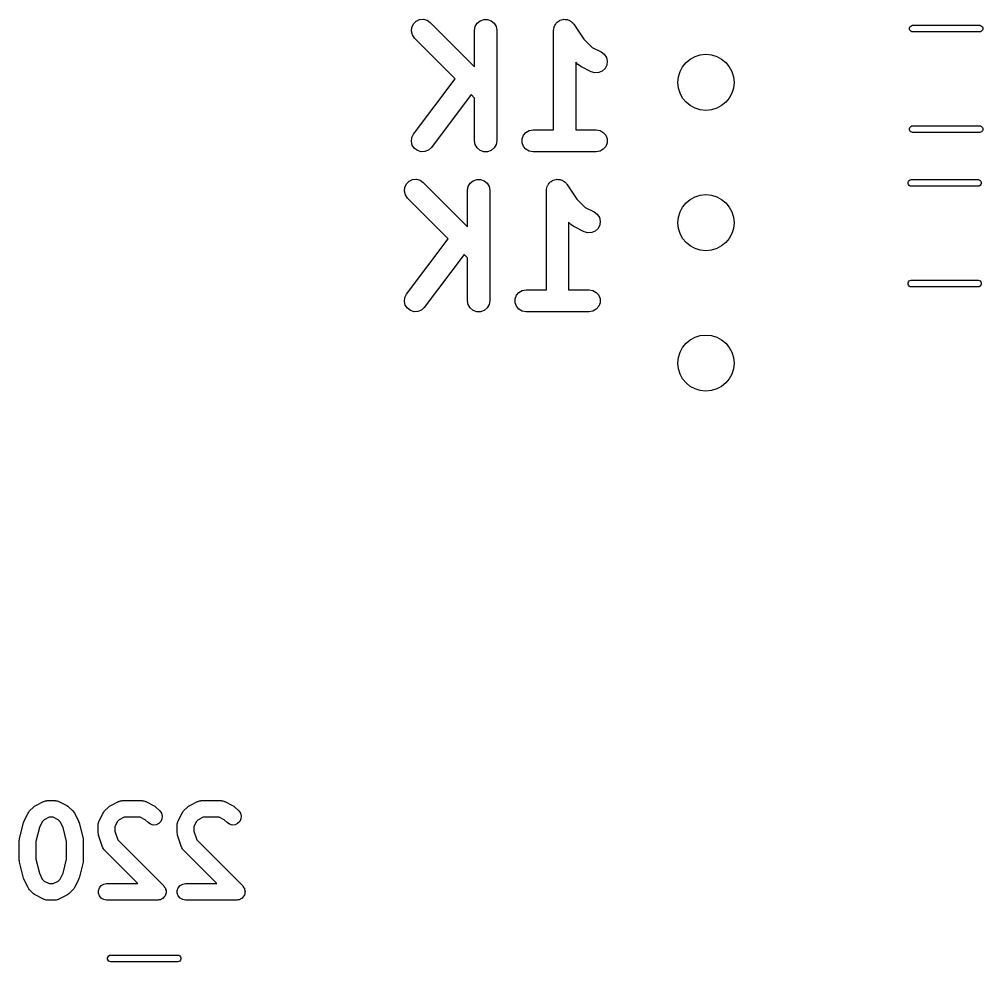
# Model space of a CAD drawing. Extents: x 81 to 161, y -172 to -32.
# Drawn here: x 127.03 to 144.45, y -117.64 to -100.58 of the extents above; entities that cross this region are included whole.
import ezdxf

# ---------------------------------------------------------------- set-up
doc = ezdxf.new("R2010")
doc.units = 0
doc.header["$MEASUREMENT"] = 0
doc.layers.add('BLACK', color=7, linetype='CONTINUOUS')

msp = doc.modelspace()

# ---------------------------------------------------------------- linework, layer by layer
at = {"layer": 'BLACK', "linetype": 'CONTINUOUS'}
for p, q in [((134.119, -100.802), (134.125, -100.733)), ((134.125, -100.733), (134.155, -100.67)), ((134.155, -100.67), (134.204, -100.621)), ((134.204, -100.621), (134.267, -100.592)), ((134.267, -100.592), (134.336, -100.586)), ((134.336, -100.586), (134.403, -100.603)), ((134.403, -100.603), (134.46, -100.643)), ((134.46, -100.643), (135.261, -101.445)), ((135.261, -100.785), (135.273, -100.716)), ((135.273, -100.716), (135.308, -100.656)), ((135.308, -100.656), (135.361, -100.612)), ((135.361, -100.612), (135.427, -100.588)), ((135.427, -100.588), (135.496, -100.588)), ((135.496, -100.588), (135.561, -100.612)), ((135.561, -100.612), (135.615, -100.656)), ((135.615, -100.656), (135.649, -100.716)), ((135.649, -100.716), (135.661, -100.785)), ((136.698, -100.74), (136.702, -100.716)), ((136.702, -100.716), (136.708, -100.707)), ((136.708, -100.707), (136.711, -100.696)), ((136.711, -100.696), (136.725, -100.677)), ((136.725, -100.677), (136.737, -100.656)), ((136.737, -100.656), (136.745, -100.649)), ((136.745, -100.649), (136.752, -100.64)), ((136.752, -100.64), (136.772, -100.627)), ((136.772, -100.627), (136.79, -100.612)), ((136.79, -100.612), (136.8, -100.608)), ((136.8, -100.608), (136.81, -100.602)), ((136.81, -100.602), (136.833, -100.596)), ((136.833, -100.596), (136.855, -100.588)), ((136.855, -100.588), (136.866, -100.588)), ((136.866, -100.588), (136.877, -100.585)), ((136.877, -100.585), (136.901, -100.588)), ((136.901, -100.588), (136.925, -100.588)), ((136.925, -100.588), (136.935, -100.592)), ((136.935, -100.592), (136.946, -100.593)), ((136.946, -100.593), (136.968, -100.603)), ((136.968, -100.603), (136.99, -100.612)), ((136.99, -100.612), (136.998, -100.619)), ((136.998, -100.619), (137.008, -100.624)), ((137.008, -100.624), (137.025, -100.641)), ((137.025, -100.641), (137.043, -100.656)), ((137.043, -100.656), (137.049, -100.666)), ((137.049, -100.666), (137.056, -100.674)), ((137.056, -100.674), (137.236, -100.943)), ((143.129, -100.743), (143.136, -100.723)), ((143.136, -100.723), (143.15, -100.707)), ((143.15, -100.707), (143.168, -100.696)), ((143.168, -100.696), (143.184, -100.694)), ((143.184, -100.694), (144.398, -100.694)), ((144.398, -100.694), (144.414, -100.696)), ((144.414, -100.696), (144.432, -100.707)), ((144.432, -100.707), (144.446, -100.723)), ((144.446, -100.723), (144.453, -100.743)), ((134.137, -100.869), (134.119, -100.802)), ((134.177, -100.926), (134.137, -100.869)), ((135.261, -101.445), (135.261, -100.785)), ((135.661, -100.785), (135.661, -102.785)), ((136.69, -100.785), (136.692, -100.774)), ((136.69, -102.585), (136.69, -100.785)), ((136.691, -100.763), (136.698, -100.74)), ((136.692, -100.774), (136.691, -100.763)), ((143.129, -100.764), (143.129, -100.743)), ((143.136, -100.784), (143.129, -100.764)), ((143.15, -100.8), (143.136, -100.784)), ((143.168, -100.811), (143.15, -100.8)), ((143.184, -100.813), (143.168, -100.811)), ((144.398, -100.813), (143.184, -100.813)), ((144.414, -100.811), (144.398, -100.813)), ((144.432, -100.8), (144.414, -100.811)), ((144.446, -100.784), (144.432, -100.8)), ((144.453, -100.764), (144.446, -100.784)), ((144.453, -100.743), (144.453, -100.764)), ((134.912, -101.661), (134.177, -100.926)), ((137.236, -100.943), (137.389, -101.097)), ((137.389, -101.097), (137.551, -101.177)), ((137.551, -101.177), (137.607, -101.219)), ((137.607, -101.219), (137.645, -101.277)), ((137.13, -101.402), (137.09, -101.363)), ((137.09, -101.363), (137.09, -102.585)), ((137.156, -101.421), (137.13, -101.402)), ((137.182, -101.44), (137.156, -101.421)), ((137.653, -101.413), (137.622, -101.475)), ((137.645, -101.277), (137.661, -101.344)), ((137.661, -101.344), (137.653, -101.413)), ((137.372, -101.535), (137.182, -101.44)), ((137.439, -101.555), (137.372, -101.535)), ((137.508, -101.551), (137.439, -101.555)), ((137.572, -101.523), (137.508, -101.551)), ((137.622, -101.475), (137.572, -101.523)), ((134.159, -102.665), (134.912, -101.661)), ((135.197, -101.946), (134.479, -102.905)), ((135.261, -102.01), (135.197, -101.946)), ((135.261, -102.785), (135.261, -102.01)), ((136.145, -102.685), (136.19, -102.632)), ((136.19, -102.632), (136.25, -102.597)), ((136.25, -102.597), (136.319, -102.585)), ((136.319, -102.585), (136.69, -102.585)), ((137.09, -102.585), (137.461, -102.585)), ((137.461, -102.585), (137.53, -102.597)), ((137.53, -102.597), (137.59, -102.632)), ((137.59, -102.632), (137.635, -102.685)), ((143.129, -102.563), (143.136, -102.543)), ((143.129, -102.584), (143.129, -102.563)), ((143.136, -102.604), (143.129, -102.584)), ((143.136, -102.543), (143.15, -102.527)), ((143.15, -102.62), (143.136, -102.604)), ((143.15, -102.527), (143.168, -102.516)), ((143.168, -102.631), (143.15, -102.62)), ((143.168, -102.516), (143.184, -102.513)), ((143.184, -102.633), (143.168, -102.631)), ((143.184, -102.513), (144.398, -102.513)), ((144.398, -102.633), (143.184, -102.633)), ((144.398, -102.513), (144.414, -102.516)), ((144.414, -102.631), (144.398, -102.633)), ((144.414, -102.516), (144.432, -102.527)), ((144.432, -102.62), (144.414, -102.631)), ((144.432, -102.527), (144.446, -102.543)), ((144.446, -102.604), (144.432, -102.62)), ((144.446, -102.543), (144.453, -102.563)), ((144.453, -102.584), (144.446, -102.604)), ((144.453, -102.563), (144.453, -102.584)), ((134.119, -102.796), (134.127, -102.727)), ((134.135, -102.863), (134.119, -102.796)), ((134.127, -102.727), (134.159, -102.665)), ((135.273, -102.853), (135.261, -102.785)), ((135.661, -102.785), (135.649, -102.853)), ((136.122, -102.75), (136.145, -102.685)), ((136.122, -102.819), (136.122, -102.75)), ((136.145, -102.885), (136.122, -102.819)), ((137.635, -102.685), (137.658, -102.75)), ((137.658, -102.819), (137.635, -102.885)), ((137.658, -102.75), (137.658, -102.819)), ((134.173, -102.921), (134.135, -102.863)), ((134.228, -102.963), (134.173, -102.921)), ((134.295, -102.983), (134.228, -102.963)), ((134.364, -102.98), (134.295, -102.983)), ((134.428, -102.952), (134.364, -102.98)), ((134.479, -102.905), (134.428, -102.952)), ((135.308, -102.913), (135.273, -102.853)), ((135.361, -102.958), (135.308, -102.913)), ((135.427, -102.982), (135.361, -102.958)), ((135.496, -102.982), (135.427, -102.982)), ((135.561, -102.958), (135.496, -102.982)), ((135.615, -102.913), (135.561, -102.958)), ((135.649, -102.853), (135.615, -102.913)), ((136.19, -102.938), (136.145, -102.885)), ((136.25, -102.973), (136.19, -102.938)), ((136.319, -102.985), (136.25, -102.973)), ((137.461, -102.985), (136.319, -102.985)), ((137.53, -102.973), (137.461, -102.985)), ((137.59, -102.938), (137.53, -102.973)), ((137.635, -102.885), (137.59, -102.938)), ((134.028, -103.565), (134.077, -103.516)), ((134.077, -103.516), (134.14, -103.487)), ((134.14, -103.487), (134.209, -103.481)), ((134.209, -103.481), (134.276, -103.498)), ((134.276, -103.498), (134.333, -103.538)), ((135.181, -103.551), (135.234, -103.507)), ((135.234, -103.507), (135.3, -103.483)), ((135.3, -103.483), (135.369, -103.483)), ((135.369, -103.483), (135.434, -103.507)), ((135.434, -103.507), (135.488, -103.551)), ((136.625, -103.535), (136.645, -103.522)), ((136.645, -103.522), (136.663, -103.507)), ((136.663, -103.507), (136.673, -103.503)), ((136.673, -103.503), (136.683, -103.497)), ((136.683, -103.497), (136.706, -103.491)), ((136.706, -103.491), (136.728, -103.483)), ((136.728, -103.483), (136.739, -103.483)), ((136.739, -103.483), (136.75, -103.48)), ((136.75, -103.48), (136.774, -103.483)), ((136.774, -103.483), (136.798, -103.483)), ((136.798, -103.483), (136.808, -103.487)), ((136.808, -103.487), (136.819, -103.488)), ((136.819, -103.488), (136.841, -103.498)), ((136.841, -103.498), (136.863, -103.507)), ((136.863, -103.507), (136.871, -103.514)), ((136.871, -103.514), (136.881, -103.519)), ((136.881, -103.519), (136.898, -103.536)), ((143.102, -103.537), (143.109, -103.517)), ((143.109, -103.517), (143.123, -103.501)), ((143.123, -103.501), (143.141, -103.49)), ((143.141, -103.49), (143.157, -103.487)), ((143.157, -103.487), (144.371, -103.487)), ((144.371, -103.487), (144.387, -103.49)), ((144.387, -103.49), (144.405, -103.501)), ((144.405, -103.501), (144.419, -103.517)), ((144.419, -103.517), (144.426, -103.537)), ((133.992, -103.697), (133.998, -103.628)), ((133.998, -103.628), (134.028, -103.565)), ((134.333, -103.538), (135.134, -104.34)), ((135.134, -103.68), (135.146, -103.611)), ((135.134, -104.34), (135.134, -103.68)), ((135.146, -103.611), (135.181, -103.551)), ((135.488, -103.551), (135.522, -103.611)), ((135.522, -103.611), (135.534, -103.68)), ((135.534, -103.68), (135.534, -105.68)), ((136.563, -103.68), (136.565, -103.669)), ((136.563, -105.48), (136.563, -103.68)), ((136.564, -103.658), (136.571, -103.635)), ((136.565, -103.669), (136.564, -103.658)), ((136.571, -103.635), (136.575, -103.611)), ((136.575, -103.611), (136.581, -103.602)), ((136.581, -103.602), (136.584, -103.591)), ((136.584, -103.591), (136.598, -103.572)), ((136.598, -103.572), (136.61, -103.551)), ((136.61, -103.551), (136.618, -103.544)), ((136.618, -103.544), (136.625, -103.535)), ((136.898, -103.536), (136.916, -103.551)), ((136.916, -103.551), (136.922, -103.561)), ((136.922, -103.561), (136.929, -103.569)), ((136.929, -103.569), (137.109, -103.838)), ((143.102, -103.558), (143.102, -103.537)), ((143.109, -103.578), (143.102, -103.558)), ((143.123, -103.594), (143.109, -103.578)), ((143.141, -103.605), (143.123, -103.594)), ((143.157, -103.608), (143.141, -103.605)), ((144.371, -103.608), (143.157, -103.608)), ((144.387, -103.605), (144.371, -103.608)), ((144.405, -103.594), (144.387, -103.605)), ((144.419, -103.578), (144.405, -103.594)), ((144.426, -103.558), (144.419, -103.578)), ((144.426, -103.537), (144.426, -103.558)), ((134.01, -103.764), (133.992, -103.697)), ((134.05, -103.821), (134.01, -103.764)), ((134.785, -104.556), (134.05, -103.821)), ((137.109, -103.838), (137.262, -103.992)), ((137.262, -103.992), (137.424, -104.072)), ((137.424, -104.072), (137.48, -104.114)), ((137.48, -104.114), (137.518, -104.172)), ((137.518, -104.172), (137.534, -104.239)), ((137.003, -104.297), (136.963, -104.258)), ((136.963, -104.258), (136.963, -105.48)), ((137.029, -104.316), (137.003, -104.297)), ((137.055, -104.335), (137.029, -104.316)), ((137.245, -104.43), (137.055, -104.335)), ((137.495, -104.37), (137.445, -104.418)), ((137.526, -104.308), (137.495, -104.37)), ((137.534, -104.239), (137.526, -104.308)), ((134.032, -105.56), (134.785, -104.556)), ((137.312, -104.45), (137.245, -104.43)), ((137.381, -104.446), (137.312, -104.45)), ((137.445, -104.418), (137.381, -104.446)), ((135.07, -104.841), (134.352, -105.8)), ((135.134, -104.905), (135.07, -104.841)), ((135.134, -105.68), (135.134, -104.905)), ((143.102, -105.357), (143.109, -105.337)), ((143.102, -105.378), (143.102, -105.357)), ((143.109, -105.398), (143.102, -105.378)), ((143.109, -105.337), (143.123, -105.321)), ((143.123, -105.414), (143.109, -105.398)), ((143.123, -105.321), (143.141, -105.31)), ((143.141, -105.425), (143.123, -105.414)), ((143.141, -105.31), (143.157, -105.307)), ((143.157, -105.427), (143.141, -105.425)), ((143.157, -105.307), (144.371, -105.307)), ((144.371, -105.427), (143.157, -105.427)), ((144.371, -105.307), (144.387, -105.31)), ((144.387, -105.425), (144.371, -105.427)), ((144.387, -105.31), (144.405, -105.321)), ((144.405, -105.414), (144.387, -105.425)), ((144.405, -105.321), (144.419, -105.337)), ((144.419, -105.398), (144.405, -105.414)), ((144.419, -105.337), (144.426, -105.357)), ((144.426, -105.378), (144.419, -105.398)), ((144.426, -105.357), (144.426, -105.378)), ((134, -105.622), (134.032, -105.56)), ((135.995, -105.645), (136.018, -105.58)), ((136.018, -105.58), (136.063, -105.527)), ((136.063, -105.527), (136.123, -105.492)), ((136.123, -105.492), (136.192, -105.48)), ((136.192, -105.48), (136.563, -105.48)), ((136.963, -105.48), (137.334, -105.48)), ((137.334, -105.48), (137.403, -105.492)), ((137.403, -105.492), (137.463, -105.527)), ((137.463, -105.527), (137.508, -105.58)), ((137.508, -105.58), (137.531, -105.645)), ((133.992, -105.691), (134, -105.622)), ((134.008, -105.758), (133.992, -105.691)), ((134.046, -105.816), (134.008, -105.758)), ((135.146, -105.748), (135.134, -105.68)), ((135.181, -105.808), (135.146, -105.748)), ((135.522, -105.748), (135.488, -105.808)), ((135.534, -105.68), (135.522, -105.748)), ((135.995, -105.714), (135.995, -105.645)), ((136.018, -105.78), (135.995, -105.714)), ((136.063, -105.833), (136.018, -105.78)), ((137.508, -105.78), (137.463, -105.833)), ((137.531, -105.714), (137.508, -105.78)), ((137.531, -105.645), (137.531, -105.714)), ((134.101, -105.858), (134.046, -105.816)), ((134.168, -105.878), (134.101, -105.858)), ((134.237, -105.875), (134.168, -105.878)), ((134.301, -105.847), (134.237, -105.875)), ((134.352, -105.8), (134.301, -105.847)), ((135.234, -105.853), (135.181, -105.808)), ((135.3, -105.877), (135.234, -105.853)), ((135.369, -105.877), (135.3, -105.877)), ((135.434, -105.853), (135.369, -105.877)), ((135.488, -105.808), (135.434, -105.853)), ((136.123, -105.868), (136.063, -105.833)), ((136.192, -105.88), (136.123, -105.868)), ((137.334, -105.88), (136.192, -105.88)), ((137.403, -105.868), (137.334, -105.88)), ((137.463, -105.833), (137.403, -105.868)), ((127.212, -114.912), (127.283, -114.841)), ((127.283, -114.841), (127.303, -114.827)), ((127.303, -114.827), (127.322, -114.813)), ((127.322, -114.813), (127.465, -114.741)), ((127.465, -114.741), (127.473, -114.739)), ((127.473, -114.739), (127.481, -114.735)), ((127.481, -114.735), (127.498, -114.732)), ((127.498, -114.732), (127.515, -114.727)), ((127.515, -114.727), (127.523, -114.727)), ((127.523, -114.727), (127.532, -114.726)), ((127.532, -114.726), (127.675, -114.726)), ((127.675, -114.726), (127.683, -114.727)), ((127.683, -114.727), (127.692, -114.727)), ((127.692, -114.727), (127.709, -114.732)), ((127.709, -114.732), (127.726, -114.735)), ((127.726, -114.735), (127.734, -114.739)), ((127.734, -114.739), (127.742, -114.741)), ((127.742, -114.741), (127.885, -114.813)), ((127.885, -114.813), (127.904, -114.827)), ((127.904, -114.827), (127.924, -114.841)), ((127.924, -114.841), (127.995, -114.912)), ((128.569, -114.912), (128.64, -114.841)), ((128.64, -114.841), (128.66, -114.827)), ((128.66, -114.827), (128.679, -114.813)), ((128.679, -114.813), (128.822, -114.741)), ((128.822, -114.741), (128.83, -114.739)), ((128.83, -114.739), (128.838, -114.735)), ((128.838, -114.735), (128.855, -114.732)), ((128.855, -114.732), (128.872, -114.727)), ((128.872, -114.727), (128.881, -114.727)), ((128.881, -114.727), (128.889, -114.726)), ((128.889, -114.726), (129.246, -114.726)), ((129.246, -114.726), (129.255, -114.727)), ((129.255, -114.727), (129.263, -114.727)), ((129.263, -114.727), (129.28, -114.732)), ((129.28, -114.732), (129.298, -114.735)), ((129.298, -114.735), (129.305, -114.739)), ((129.305, -114.739), (129.313, -114.741)), ((129.313, -114.741), (129.456, -114.813)), ((129.456, -114.813), (129.476, -114.827)), ((129.476, -114.827), (129.495, -114.841)), ((129.495, -114.841), (129.567, -114.912)), ((129.997, -114.912), (130.069, -114.841)), ((130.069, -114.841), (130.088, -114.827)), ((130.088, -114.827), (130.108, -114.813)), ((130.108, -114.813), (130.251, -114.741)), ((130.251, -114.741), (130.259, -114.739)), ((130.259, -114.739), (130.266, -114.735)), ((130.266, -114.735), (130.284, -114.732)), ((130.284, -114.732), (130.301, -114.727)), ((130.301, -114.727), (130.309, -114.727)), ((130.309, -114.727), (130.318, -114.726)), ((130.318, -114.726), (130.675, -114.726)), ((130.675, -114.726), (130.683, -114.727)), ((130.683, -114.727), (130.692, -114.727)), ((130.692, -114.727), (130.709, -114.732)), ((130.709, -114.732), (130.726, -114.735)), ((130.726, -114.735), (130.734, -114.739)), ((130.734, -114.739), (130.742, -114.741)), ((130.742, -114.741), (130.885, -114.813)), ((130.885, -114.813), (130.904, -114.827)), ((130.904, -114.827), (130.924, -114.841)), ((130.924, -114.841), (130.995, -114.912)), ((127.112, -115.094), (127.184, -114.951)), ((127.184, -114.951), (127.198, -114.932)), ((127.198, -114.932), (127.212, -114.912)), ((127.995, -114.912), (128.009, -114.932)), ((128.009, -114.932), (128.023, -114.951)), ((128.023, -114.951), (128.095, -115.094)), ((128.469, -115.094), (128.541, -114.951)), ((128.541, -114.951), (128.555, -114.932)), ((128.555, -114.932), (128.569, -114.912)), ((129.567, -114.912), (129.597, -114.955)), ((129.597, -114.955), (129.61, -115.005)), ((129.61, -115.005), (129.605, -115.057)), ((129.898, -115.094), (129.969, -114.951)), ((129.969, -114.951), (129.984, -114.932)), ((129.984, -114.932), (129.997, -114.912)), ((130.995, -114.912), (131.025, -114.955)), ((131.025, -114.955), (131.039, -115.005)), ((131.039, -115.005), (131.034, -115.057)), ((127.029, -115.411), (127.101, -115.125)), ((127.101, -115.125), (127.107, -115.11)), ((127.107, -115.11), (127.112, -115.094)), ((127.441, -115.107), (127.388, -115.214)), ((127.478, -115.07), (127.441, -115.107)), ((127.567, -115.026), (127.478, -115.07)), ((127.639, -115.026), (127.567, -115.026)), ((127.729, -115.07), (127.639, -115.026)), ((127.766, -115.107), (127.729, -115.07)), ((127.819, -115.214), (127.766, -115.107)), ((128.095, -115.094), (128.099, -115.11)), ((128.099, -115.11), (128.106, -115.125)), ((128.106, -115.125), (128.178, -115.411)), ((128.453, -115.161), (128.455, -115.153)), ((128.453, -115.304), (128.453, -115.161)), ((128.454, -115.144), (128.459, -115.127)), ((128.455, -115.153), (128.454, -115.144)), ((128.459, -115.127), (128.462, -115.11)), ((128.462, -115.11), (128.467, -115.102)), ((128.467, -115.102), (128.469, -115.094)), ((128.798, -115.107), (128.753, -115.197)), ((128.753, -115.197), (128.753, -115.28)), ((128.835, -115.07), (128.798, -115.107)), ((128.925, -115.026), (128.835, -115.07)), ((129.211, -115.026), (128.925, -115.026)), ((129.3, -115.07), (129.211, -115.026)), ((129.355, -115.124), (129.3, -115.07)), ((129.397, -115.154), (129.355, -115.124)), ((129.447, -115.168), (129.397, -115.154)), ((129.499, -115.163), (129.447, -115.168)), ((129.547, -115.141), (129.499, -115.163)), ((129.583, -115.104), (129.547, -115.141)), ((129.605, -115.057), (129.583, -115.104)), ((129.882, -115.161), (129.884, -115.153)), ((129.882, -115.304), (129.882, -115.161)), ((129.883, -115.144), (129.888, -115.127)), ((129.884, -115.153), (129.883, -115.144)), ((129.888, -115.127), (129.891, -115.11)), ((129.891, -115.11), (129.895, -115.102)), ((129.895, -115.102), (129.898, -115.094)), ((130.227, -115.107), (130.182, -115.197)), ((130.182, -115.197), (130.182, -115.28)), ((130.264, -115.07), (130.227, -115.107)), ((130.353, -115.026), (130.264, -115.07)), ((130.639, -115.026), (130.353, -115.026)), ((130.729, -115.07), (130.639, -115.026)), ((130.783, -115.124), (130.729, -115.07)), ((130.826, -115.154), (130.783, -115.124)), ((130.876, -115.168), (130.826, -115.154)), ((130.928, -115.163), (130.876, -115.168)), ((130.975, -115.141), (130.928, -115.163)), ((131.012, -115.104), (130.975, -115.141)), ((131.034, -115.057), (131.012, -115.104)), ((127.388, -115.214), (127.325, -115.465)), ((127.882, -115.465), (127.819, -115.214)), ((128.458, -115.328), (128.453, -115.304)), ((128.461, -115.352), (128.458, -115.328)), ((128.533, -115.566), (128.461, -115.352)), ((128.753, -115.28), (128.806, -115.437)), ((129.886, -115.328), (129.882, -115.304)), ((129.89, -115.352), (129.886, -115.328)), ((129.961, -115.566), (129.89, -115.352)), ((130.182, -115.28), (130.235, -115.437)), ((127.025, -115.447), (127.028, -115.429)), ((127.025, -115.804), (127.025, -115.447)), ((127.028, -115.429), (127.029, -115.411)), ((127.325, -115.465), (127.325, -115.786)), ((127.882, -115.786), (127.882, -115.465)), ((128.178, -115.411), (128.179, -115.429)), ((128.179, -115.429), (128.182, -115.447)), ((128.182, -115.447), (128.182, -115.804)), ((128.806, -115.437), (129.638, -116.27)), ((130.235, -115.437), (131.067, -116.27)), ((128.537, -115.573), (128.533, -115.566)), ((128.539, -115.582), (128.537, -115.573)), ((128.549, -115.596), (128.539, -115.582)), ((128.557, -115.612), (128.549, -115.596)), ((128.564, -115.617), (128.557, -115.612)), ((128.569, -115.624), (128.564, -115.617)), ((129.17, -116.226), (128.569, -115.624)), ((129.965, -115.573), (129.961, -115.566)), ((129.967, -115.582), (129.965, -115.573)), ((129.978, -115.596), (129.967, -115.582)), ((129.986, -115.612), (129.978, -115.596)), ((129.992, -115.617), (129.986, -115.612)), ((129.997, -115.624), (129.992, -115.617)), ((130.598, -116.226), (129.997, -115.624)), ((127.028, -115.822), (127.025, -115.804)), ((127.029, -115.841), (127.028, -115.822)), ((127.101, -116.126), (127.029, -115.841)), ((127.325, -115.786), (127.388, -116.038)), ((127.819, -116.038), (127.882, -115.786)), ((128.178, -115.841), (128.106, -116.126)), ((128.179, -115.822), (128.178, -115.841)), ((128.182, -115.804), (128.179, -115.822)), ((127.388, -116.038), (127.441, -116.144)), ((127.766, -116.144), (127.819, -116.038)), ((127.107, -116.141), (127.101, -116.126)), ((127.112, -116.157), (127.107, -116.141)), ((127.184, -116.3), (127.112, -116.157)), ((127.441, -116.144), (127.478, -116.181)), ((127.478, -116.181), (127.567, -116.226)), ((127.567, -116.226), (127.639, -116.226)), ((127.639, -116.226), (127.729, -116.181)), ((127.729, -116.181), (127.766, -116.144)), ((128.095, -116.157), (128.023, -116.3)), ((128.099, -116.141), (128.095, -116.157)), ((128.106, -116.126), (128.099, -116.141)), ((128.507, -116.261), (128.552, -116.235)), ((128.552, -116.235), (128.603, -116.226)), ((128.603, -116.226), (129.17, -116.226)), ((129.936, -116.261), (129.981, -116.235)), ((129.981, -116.235), (130.032, -116.226)), ((130.032, -116.226), (130.598, -116.226)), ((127.198, -116.319), (127.184, -116.3)), ((127.212, -116.339), (127.198, -116.319)), ((127.283, -116.41), (127.212, -116.339)), ((127.303, -116.424), (127.283, -116.41)), ((127.924, -116.41), (127.904, -116.424)), ((127.995, -116.339), (127.924, -116.41)), ((128.009, -116.319), (127.995, -116.339)), ((128.023, -116.3), (128.009, -116.319)), ((128.456, -116.35), (128.474, -116.301)), ((128.456, -116.402), (128.456, -116.35)), ((128.474, -116.451), (128.456, -116.402)), ((128.474, -116.301), (128.507, -116.261)), ((129.638, -116.27), (129.649, -116.286)), ((129.649, -116.286), (129.662, -116.301)), ((129.662, -116.301), (129.664, -116.307)), ((129.664, -116.307), (129.668, -116.312)), ((129.668, -116.312), (129.673, -116.331)), ((129.677, -116.414), (129.669, -116.432)), ((129.673, -116.331), (129.68, -116.35)), ((129.68, -116.402), (129.677, -116.408)), ((129.677, -116.408), (129.677, -116.414)), ((129.68, -116.35), (129.68, -116.356)), ((129.68, -116.356), (129.681, -116.362)), ((129.681, -116.362), (129.68, -116.382)), ((129.68, -116.382), (129.68, -116.402)), ((129.884, -116.35), (129.902, -116.301)), ((129.884, -116.402), (129.884, -116.35)), ((129.902, -116.451), (129.884, -116.402)), ((129.902, -116.301), (129.936, -116.261)), ((131.067, -116.27), (131.078, -116.286)), ((131.078, -116.286), (131.09, -116.301)), ((131.09, -116.301), (131.093, -116.307)), ((131.093, -116.307), (131.097, -116.312)), ((131.097, -116.312), (131.102, -116.331)), ((131.105, -116.414), (131.097, -116.432)), ((131.102, -116.331), (131.108, -116.35)), ((131.106, -116.408), (131.105, -116.414)), ((131.108, -116.402), (131.106, -116.408)), ((131.108, -116.35), (131.108, -116.356)), ((131.108, -116.356), (131.11, -116.362)), ((131.11, -116.362), (131.108, -116.382)), ((131.108, -116.382), (131.108, -116.402)), ((127.322, -116.438), (127.303, -116.424)), ((127.465, -116.51), (127.322, -116.438)), ((127.473, -116.512), (127.465, -116.51)), ((127.481, -116.517), (127.473, -116.512)), ((127.498, -116.52), (127.481, -116.517)), ((127.515, -116.525), (127.498, -116.52)), ((127.523, -116.524), (127.515, -116.525)), ((127.532, -116.526), (127.523, -116.524)), ((127.675, -116.526), (127.532, -116.526)), ((127.683, -116.524), (127.675, -116.526)), ((127.692, -116.525), (127.683, -116.524)), ((127.709, -116.52), (127.692, -116.525)), ((127.726, -116.517), (127.709, -116.52)), ((127.734, -116.512), (127.726, -116.517)), ((127.742, -116.51), (127.734, -116.512)), ((127.885, -116.438), (127.742, -116.51)), ((127.904, -116.424), (127.885, -116.438)), ((128.507, -116.49), (128.474, -116.451)), ((128.552, -116.517), (128.507, -116.49)), ((128.603, -116.526), (128.552, -116.517)), ((129.532, -116.526), (128.603, -116.526)), ((129.551, -116.522), (129.532, -116.526)), ((129.571, -116.52), (129.551, -116.522)), ((129.577, -116.518), (129.571, -116.52)), ((129.583, -116.517), (129.577, -116.518)), ((129.6, -116.507), (129.583, -116.517)), ((129.618, -116.498), (129.6, -116.507)), ((129.623, -116.494), (129.618, -116.498)), ((129.628, -116.49), (129.623, -116.494)), ((129.641, -116.475), (129.628, -116.49)), ((129.655, -116.462), (129.641, -116.475)), ((129.658, -116.456), (129.655, -116.462)), ((129.662, -116.451), (129.658, -116.456)), ((129.669, -116.432), (129.662, -116.451)), ((129.936, -116.49), (129.902, -116.451)), ((129.981, -116.517), (129.936, -116.49)), ((130.032, -116.526), (129.981, -116.517)), ((130.961, -116.526), (130.032, -116.526)), ((130.98, -116.522), (130.961, -116.526)), ((130.999, -116.52), (130.98, -116.522)), ((131.005, -116.518), (130.999, -116.52)), ((131.012, -116.517), (131.005, -116.518)), ((131.029, -116.507), (131.012, -116.517)), ((131.047, -116.498), (131.029, -116.507)), ((131.051, -116.494), (131.047, -116.498)), ((131.057, -116.49), (131.051, -116.494)), ((131.07, -116.475), (131.057, -116.49)), ((131.083, -116.462), (131.07, -116.475)), ((131.086, -116.456), (131.083, -116.462)), ((131.09, -116.451), (131.086, -116.456)), ((131.097, -116.432), (131.09, -116.451)), ((128.624, -117.57), (128.631, -117.551)), ((128.624, -117.592), (128.624, -117.57)), ((128.631, -117.611), (128.624, -117.592)), ((128.631, -117.551), (128.645, -117.534)), ((128.645, -117.628), (128.631, -117.611)), ((128.645, -117.534), (128.663, -117.524)), ((128.663, -117.638), (128.645, -117.628)), ((128.663, -117.524), (128.679, -117.521)), ((128.679, -117.641), (128.663, -117.638)), ((128.679, -117.521), (129.893, -117.521)), ((129.893, -117.521), (129.909, -117.524)), ((129.909, -117.638), (129.893, -117.641)), ((129.909, -117.524), (129.927, -117.534)), ((129.927, -117.628), (129.909, -117.638)), ((129.927, -117.534), (129.941, -117.551)), ((129.941, -117.611), (129.927, -117.628)), ((129.941, -117.551), (129.948, -117.57)), ((129.948, -117.592), (129.941, -117.611)), ((129.948, -117.57), (129.948, -117.592)), ((129.893, -117.641), (128.679, -117.641))]:
    msp.add_line(p, q, dxfattribs=at)
at = {"layer": 'BLACK'}
for centre in [(139.446, -101.727), (139.446, -101.727), (139.446, -104.267), (139.446, -104.267), (139.446, -106.807), (139.446, -106.807)]:
    msp.add_circle(centre, 0.508, dxfattribs=at)

doc.saveas('drawing.dxf')
